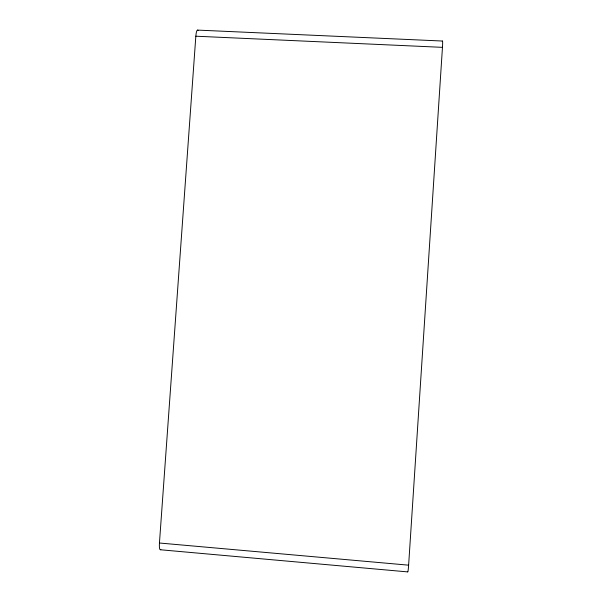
<?xml version="1.0" encoding="UTF-8"?>
<svg xmlns="http://www.w3.org/2000/svg" width="602" height="602" viewBox="0 0 602 602"><rect width="100%" height="100%" fill="white"/><g stroke="black" fill="none" stroke-linecap="round" stroke-linejoin="round"><path stroke-width="0.9" d="M407.607 571.554A9.158 0.572 -87.2 0 0 408.623 565.173L442.462 47.347A9.03 0.557 -85.1 0 0 442.259 41.455M160.839 549.468A8.962 1.768 -82.8 0 1 159.447 543.012L195.838 36.203A8.842 1.723 -89.5 0 1 198.066 30.536M197.629 30.1L442.44 41.034M195.838 36.203L442.462 47.347M159.447 543.012L408.623 565.173M160.343 549.754L407.735 571.9"/></g></svg>
